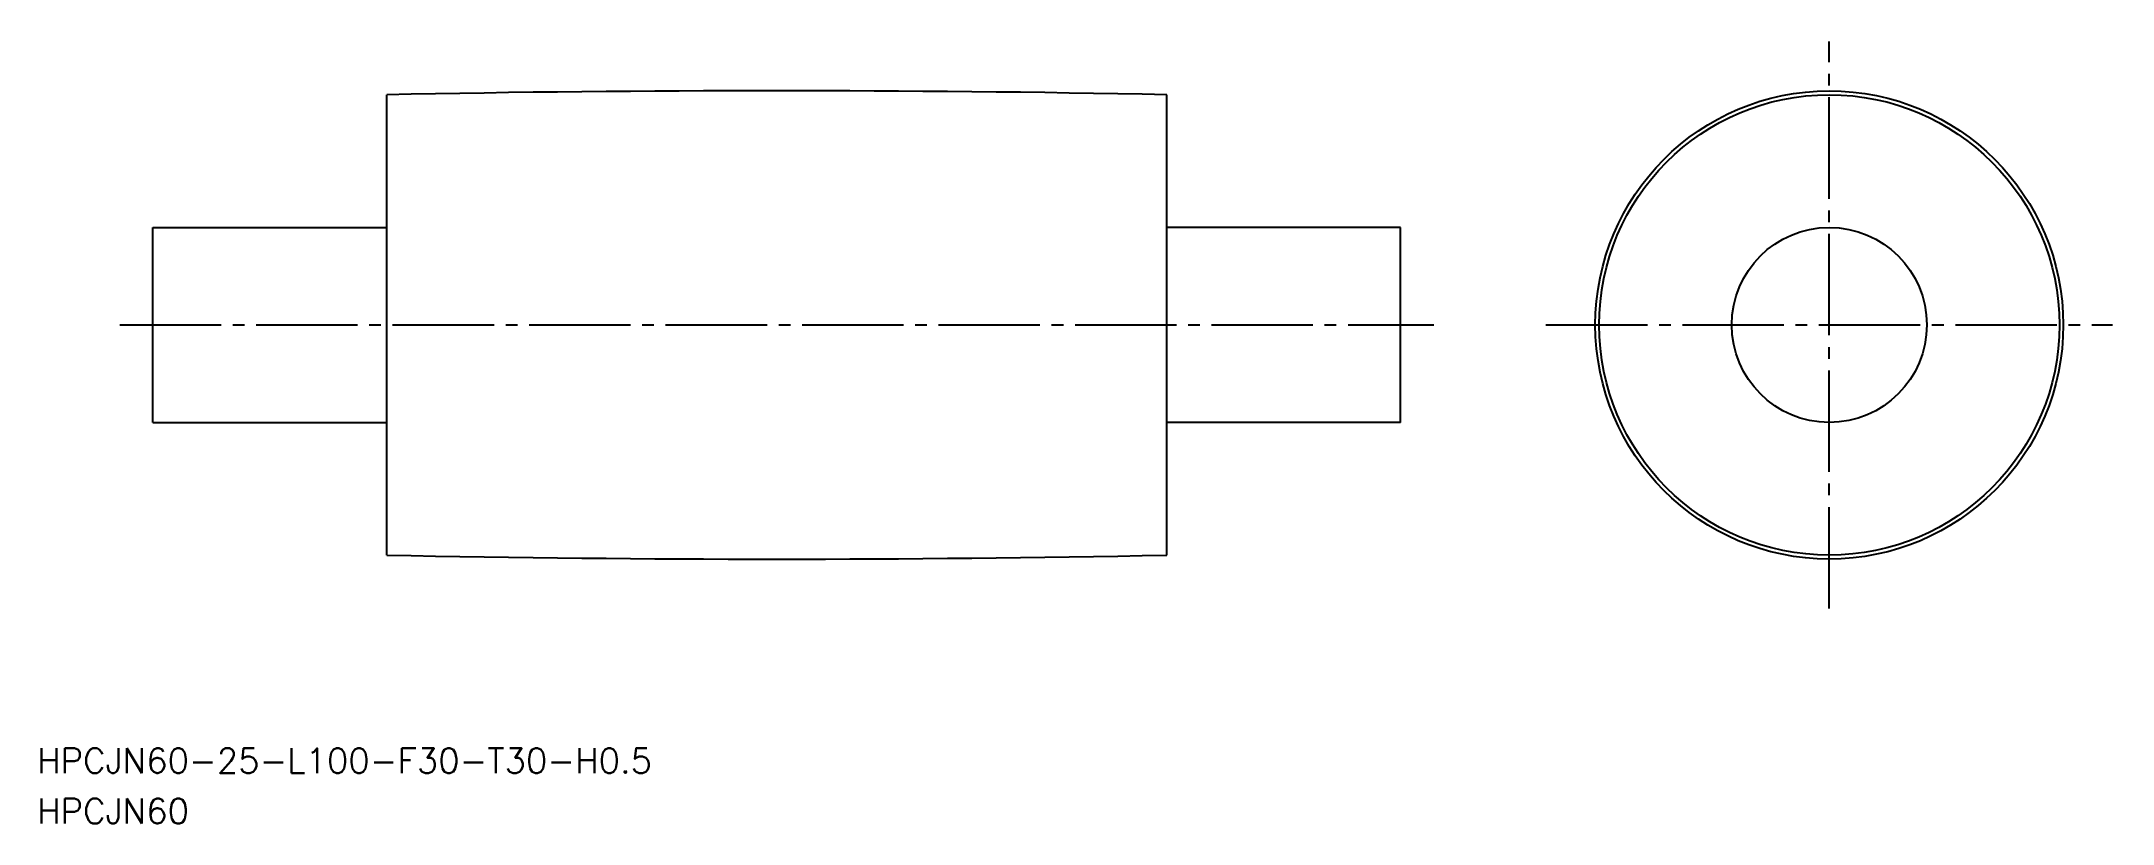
# Model space of a CAD drawing. Extents: x 47 to 312, y 134 to 234.
import ezdxf

# ---------------------------------------------------------------- set-up
doc = ezdxf.new("R2010")
doc.units = 0
doc.linetypes.add('CENTER', pattern=[17.5, 13, -1.5, 1.5, -1.5])
doc.layers.get('0').update_dxf_attribs({"linetype": 'CONTINUOUS'})
doc.layers.add('CENTER', color=1, linetype='CENTER')
doc.styles.get("Standard").update_dxf_attribs({"font": 'txt.shx', "bigfont": '@extfont2.shx'})

msp = doc.modelspace()

# ---------------------------------------------------------------- linework, layer by layer
at = {"color": 7, "linetype": 'CONTINUOUS'}
for p, q in [((90.79, 168.43), (90.79, 227.43)), ((190.79, 168.43), (190.79, 227.43)), ((60.79, 210.43), (90.79, 210.43)), ((60.79, 185.43), (60.79, 210.43)), ((220.79, 210.43), (190.79, 210.43)), ((220.79, 185.43), (220.79, 210.43)), ((60.79, 185.43), (90.79, 185.43)), ((90.79, 168.43), (90.79, 185.43)), ((190.79, 168.43), (190.79, 185.43)), ((220.79, 185.43), (190.79, 185.43))]:
    msp.add_line(p, q, dxfattribs=at)
for radius in [30, 29.5, 12.5]:
    msp.add_circle((275.75, 197.93), radius, dxfattribs=at)
for centre, start, end in [((140.79, -2272.32), 88.85412, 91.14588), ((140.79, 2668.18), 268.85412, 271.14588)]:
    msp.add_arc(centre, 2500.25, start, end, dxfattribs=at)
at = {"layer": 'CENTER', "color": 1, "linetype": 'CENTER'}
for p, q in [((275.75, 161.6), (275.75, 234.25)), ((56.54, 197.93), (225.04, 197.93)), ((239.42, 197.93), (312.07, 197.93))]:
    msp.add_line(p, q, dxfattribs=at)

# ---------------------------------------------------------------- texts
at = {"color": 7, "linetype": 'CONTINUOUS'}
for s, p in [('HPCJN60-25-L100-F30-T30-H0.5', (45.95, 140.5)), ('HPCJN60', (45.95, 134.04))]:
    msp.add_text(s, height=3.2, dxfattribs=at).set_placement(p)

doc.saveas('drawing.dxf')
